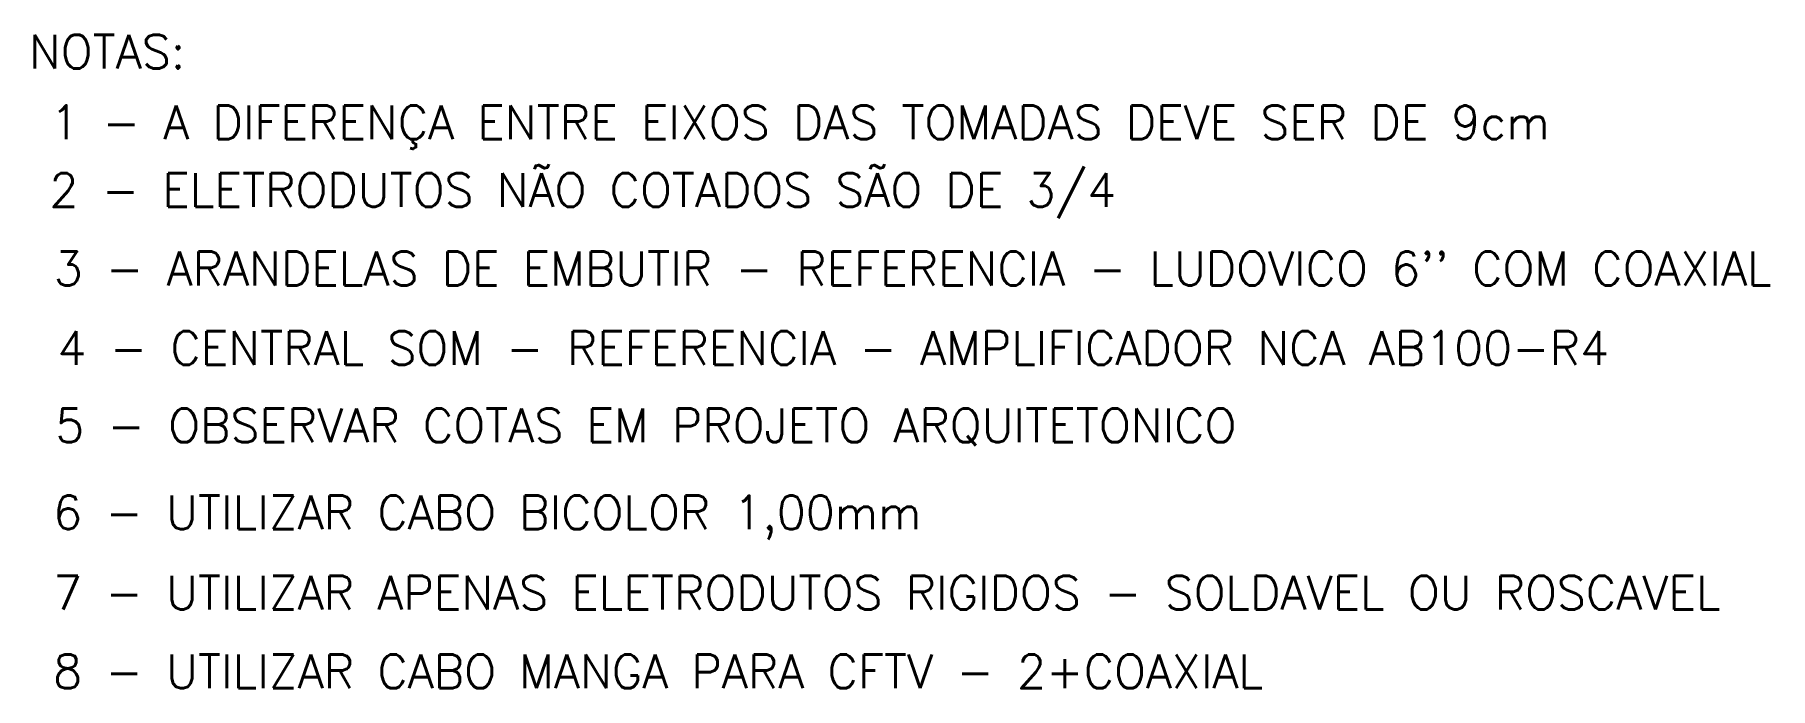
# Model space of a CAD drawing. Header units: millimetres. Extents: x -130 to 1399, y -90 to 1288.
# Drawn here: x -82.87 to -73.62, y 428.65 to 432.13 of the extents above.
import ezdxf

# ---------------------------------------------------------------- set-up
doc = ezdxf.new("R2010")
doc.units = ezdxf.units.MM
doc.header["$LTSCALE"] = 0.01
doc.layers.add('3', color=3, linetype='Continuous')
doc.styles.add('romans', font='romans.shx')

msp = doc.modelspace()

# ---------------------------------------------------------------- texts
at = {"layer": '3', "style": 'romans'}
for s, p in [('NOTAS:', (-82.8966, 431.9483)), ('1 - A DIFERENÇA ENTRE EIXOS DAS TOMADAS DEVE SER DE 9cm', (-82.7821, 431.5716)), ('2 - ELETRODUTOS NÃO COTADOS SÃO DE 3/4', (-82.787, 431.2112)), ("3 - ARANDELAS DE EMBUTIR - REFERENCIA - LUDOVICO 6'' COM COAXIAL", (-82.7643, 430.7925)), ('4 - CENTRAL SOM - REFERENCIA - AMPLIFICADOR NCA AB100-R4', (-82.7445, 430.3689)), ('5 - OBSERVAR COTAS EM PROJETO ARQUITETONICO', (-82.7557, 429.9567))]:
    msp.add_text(s, height=0.18, dxfattribs=at).set_placement(p)
at = {"layer": '3', "char_height": 0.18, "width": 10.674616, "attachment_point": 1, "style": 'romans'}
for s, insert in [('6 - UTILIZAR CABO BICOLOR 1,00mm', (-82.7674, 429.6732)), ('7 - UTILIZAR APENAS ELETRODUTOS RIGIDOS - SOLDAVEL OU ROSCAVEL', (-82.7674, 429.2457)), ('8 - UTILIZAR CABO MANGA PARA CFTV - 2+COAXIAL', (-82.7674, 428.8261))]:
    msp.add_mtext(s, dxfattribs=dict(at, insert=insert))

doc.saveas('drawing.dxf')
